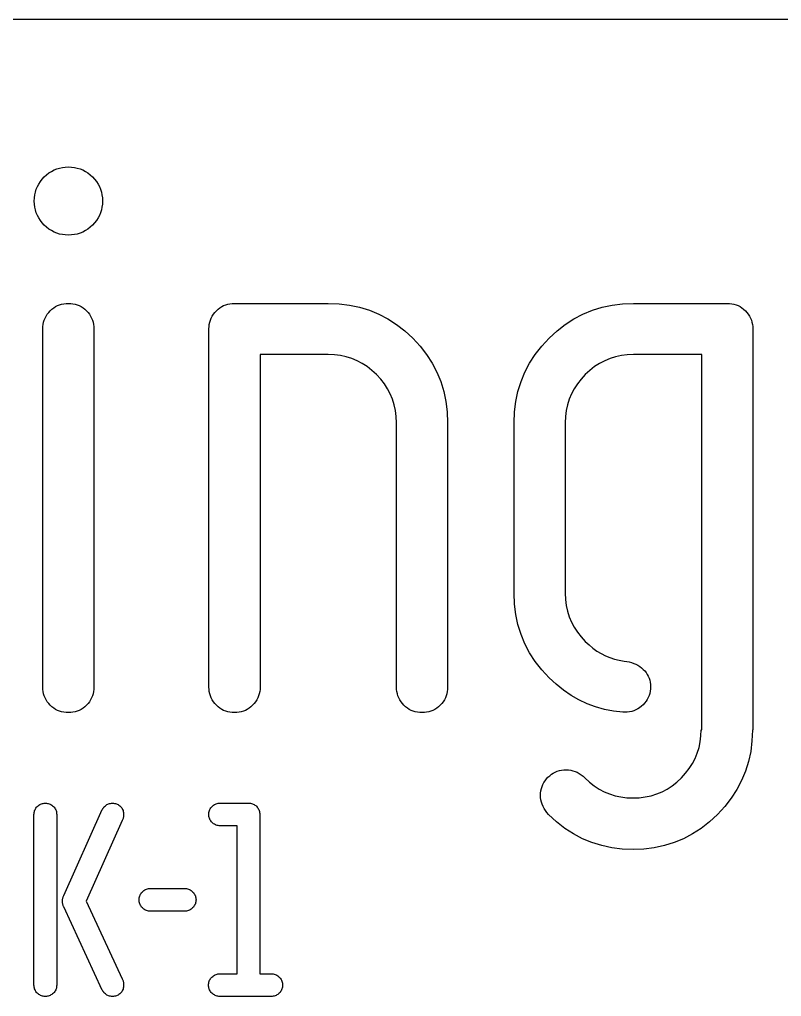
# Model space of a CAD drawing. Header units: metres. Extents: x 0 to 200, y -200 to 0.
# Drawn here: x 47.6 to 100.8, y -68.2 to 0 of the extents above; entities that cross this region are included whole.
import ezdxf

# ---------------------------------------------------------------- set-up
doc = ezdxf.new("R2010")
doc.units = ezdxf.units.M

msp = doc.modelspace()

# ---------------------------------------------------------------- linework, layer by layer
for p, q in [((185, 0), (15, 0)), ((49.322, -10.9856), (49.4809, -10.8388)), ((49.4809, -10.8388), (49.6467, -10.7093)), ((49.6467, -10.7093), (49.8196, -10.597)), ((49.8196, -10.597), (49.9995, -10.502)), ((49.9995, -10.502), (50.1863, -10.4242)), ((50.1863, -10.4242), (50.3801, -10.3638)), ((50.3801, -10.3638), (50.5809, -10.3206)), ((50.5809, -10.3206), (50.7887, -10.2947)), ((50.7887, -10.2947), (51.0035, -10.286)), ((51.0035, -10.286), (51.2182, -10.2947)), ((51.2182, -10.2947), (51.426, -10.3206)), ((51.426, -10.3206), (51.6268, -10.3638)), ((51.6268, -10.3638), (51.8206, -10.4242)), ((51.8206, -10.4242), (52.0075, -10.502)), ((52.0075, -10.502), (52.1873, -10.597)), ((52.1873, -10.597), (52.3602, -10.7093)), ((52.3602, -10.7093), (52.5261, -10.8388)), ((52.5261, -10.8388), (52.685, -10.9856)), ((48.8385, -11.6631), (48.9335, -11.4832)), ((48.9335, -11.4832), (49.0457, -11.3104)), ((49.0457, -11.3104), (49.1752, -11.1445)), ((49.1752, -11.1445), (49.322, -10.9856)), ((52.685, -10.9856), (52.8318, -11.1445)), ((52.8318, -11.1445), (52.9613, -11.3104)), ((52.9613, -11.3104), (53.0736, -11.4832)), ((53.0736, -11.4832), (53.1686, -11.6631)), ((48.6313, -12.4521), (48.6572, -12.2444)), ((48.6572, -12.2444), (48.7004, -12.0436)), ((48.7004, -12.0436), (48.7608, -11.8499)), ((48.7608, -11.8499), (48.8385, -11.6631)), ((53.1686, -11.6631), (53.2464, -11.8499)), ((53.2464, -11.8499), (53.3068, -12.0436)), ((53.3068, -12.0436), (53.35, -12.2444)), ((53.35, -12.2444), (53.3759, -12.4521)), ((48.6227, -12.6668), (48.6313, -12.4521)), ((48.6313, -12.8816), (48.6227, -12.6668)), ((48.6572, -13.0894), (48.6313, -12.8816)), ((53.3759, -12.8816), (53.35, -13.0894)), ((53.3759, -12.4521), (53.3846, -12.6668)), ((53.3846, -12.6668), (53.3759, -12.8816)), ((48.7004, -13.2902), (48.6572, -13.0894)), ((48.7608, -13.4841), (48.7004, -13.2902)), ((48.8385, -13.671), (48.7608, -13.4841)), ((53.2464, -13.4841), (53.1686, -13.671)), ((53.3068, -13.2902), (53.2464, -13.4841)), ((53.35, -13.0894), (53.3068, -13.2902)), ((48.9335, -13.8508), (48.8385, -13.671)), ((49.0457, -14.0238), (48.9335, -13.8508)), ((49.1752, -14.1897), (49.0457, -14.0238)), ((49.322, -14.3486), (49.1752, -14.1897)), ((52.8318, -14.1897), (52.685, -14.3486)), ((52.9613, -14.0238), (52.8318, -14.1897)), ((53.0736, -13.8508), (52.9613, -14.0238)), ((53.1686, -13.671), (53.0736, -13.8508)), ((49.4809, -14.4954), (49.322, -14.3486)), ((49.6467, -14.6249), (49.4809, -14.4954)), ((49.8196, -14.7371), (49.6467, -14.6249)), ((49.9995, -14.8321), (49.8196, -14.7371)), ((50.1863, -14.9098), (49.9995, -14.8321)), ((50.3801, -14.9702), (50.1863, -14.9098)), ((50.5809, -15.0134), (50.3801, -14.9702)), ((51.6268, -14.9702), (51.426, -15.0134)), ((51.8206, -14.9098), (51.6268, -14.9702)), ((52.0075, -14.8321), (51.8206, -14.9098)), ((52.1873, -14.7371), (52.0075, -14.8321)), ((52.3602, -14.6249), (52.1873, -14.7371)), ((52.5261, -14.4954), (52.3602, -14.6249)), ((52.685, -14.3486), (52.5261, -14.4954)), ((50.7887, -15.0393), (50.5809, -15.0134)), ((51.0035, -15.0479), (50.7887, -15.0393)), ((51.2182, -15.0393), (51.0035, -15.0479)), ((51.426, -15.0134), (51.2182, -15.0393)), ((49.5326, -20.5731), (49.6291, -20.4491)), ((49.6291, -20.4491), (49.7384, -20.3306)), ((49.7384, -20.3306), (49.8569, -20.2213)), ((49.8569, -20.2213), (49.9809, -20.1249)), ((49.9809, -20.1249), (50.1104, -20.0413)), ((50.1104, -20.0413), (50.2454, -19.9706)), ((50.2454, -19.9706), (50.3859, -19.9127)), ((50.3859, -19.9127), (50.532, -19.8677)), ((50.532, -19.8677), (50.6835, -19.8356)), ((50.6835, -19.8356), (50.8406, -19.8163)), ((50.8406, -19.8163), (51.0032, -19.8098)), ((51.0032, -19.8098), (51.1658, -19.8163)), ((51.1658, -19.8163), (51.3229, -19.8356)), ((51.3229, -19.8356), (51.4745, -19.8677)), ((51.4745, -19.8677), (51.6206, -19.9127)), ((51.6206, -19.9127), (51.7612, -19.9706)), ((51.7612, -19.9706), (51.8962, -20.0413)), ((51.8962, -20.0413), (52.0258, -20.1249)), ((52.0258, -20.1249), (52.1498, -20.2213)), ((52.1498, -20.2213), (52.2683, -20.3306)), ((52.2683, -20.3306), (52.3776, -20.4491)), ((52.3776, -20.4491), (52.474, -20.5731)), ((61.1316, -20.5731), (61.228, -20.4491)), ((61.228, -20.4491), (61.3373, -20.3306)), ((61.3373, -20.3306), (61.4558, -20.2213)), ((61.4558, -20.2213), (61.5798, -20.1249)), ((61.5798, -20.1249), (61.7093, -20.0413)), ((61.7093, -20.0413), (61.8443, -19.9706)), ((61.8443, -19.9706), (61.9849, -19.9127)), ((61.9849, -19.9127), (62.1309, -19.8677)), ((62.1309, -19.8677), (62.2825, -19.8356)), ((62.2825, -19.8356), (62.4395, -19.8163)), ((62.4395, -19.8163), (62.6021, -19.8098)), ((62.6021, -19.8098), (69.1499, -19.8098)), ((69.1499, -19.8098), (69.9046, -19.84)), ((69.9046, -19.84), (70.6343, -19.9304)), ((70.6343, -19.9304), (71.3391, -20.081)), ((71.3391, -20.081), (72.0188, -20.2919)), ((72.0188, -20.2919), (72.6736, -20.5631)), ((86.9318, -20.5631), (87.5865, -20.2919)), ((87.5865, -20.2919), (88.2663, -20.081)), ((88.2663, -20.081), (88.971, -19.9304)), ((88.971, -19.9304), (89.7008, -19.84)), ((89.7008, -19.84), (90.4555, -19.8098)), ((90.4555, -19.8098), (97.003, -19.8098)), ((97.003, -19.8098), (97.1655, -19.8163)), ((97.1655, -19.8163), (97.3226, -19.8356)), ((97.3226, -19.8356), (97.4742, -19.8677)), ((97.4742, -19.8677), (97.6202, -19.9127)), ((97.6202, -19.9127), (97.7607, -19.9706)), ((97.7607, -19.9706), (97.8958, -20.0413)), ((97.8958, -20.0413), (98.0253, -20.1249)), ((98.0253, -20.1249), (98.1493, -20.2213)), ((98.1493, -20.2213), (98.2678, -20.3306)), ((98.2678, -20.3306), (98.3771, -20.4491)), ((98.3771, -20.4491), (98.4735, -20.5731)), ((49.2433, -21.2758), (49.2754, -21.1242)), ((49.2754, -21.1242), (49.3204, -20.9782)), ((49.3204, -20.9782), (49.3783, -20.8377)), ((49.3783, -20.8377), (49.449, -20.7026)), ((49.449, -20.7026), (49.5326, -20.5731)), ((52.474, -20.5731), (52.5576, -20.7026)), ((52.5576, -20.7026), (52.6283, -20.8377)), ((52.6283, -20.8377), (52.6862, -20.9782)), ((52.6862, -20.9782), (52.7312, -21.1242)), ((52.7312, -21.1242), (52.7634, -21.2758)), ((60.8422, -21.2758), (60.8744, -21.1242)), ((60.8744, -21.1242), (60.9194, -20.9782)), ((60.9194, -20.9782), (60.9772, -20.8377)), ((60.9772, -20.8377), (61.048, -20.7026)), ((61.048, -20.7026), (61.1316, -20.5731)), ((72.6736, -20.5631), (73.3034, -20.8945)), ((73.3034, -20.8945), (73.9082, -21.2862)), ((85.6972, -21.2862), (86.302, -20.8945)), ((86.302, -20.8945), (86.9318, -20.5631)), ((98.4735, -20.5731), (98.5571, -20.7026)), ((98.5571, -20.7026), (98.6278, -20.8377)), ((98.6278, -20.8377), (98.6857, -20.9782)), ((98.6857, -20.9782), (98.7307, -21.1242)), ((98.7307, -21.1242), (98.7628, -21.2758)), ((49.2176, -21.5954), (49.224, -21.4329)), ((49.2176, -46.5956), (49.2176, -21.5954)), ((49.224, -21.4329), (49.2433, -21.2758)), ((52.7634, -21.2758), (52.7826, -21.4329)), ((52.7826, -21.4329), (52.7891, -21.5954)), ((52.7891, -21.5954), (52.7891, -46.5956)), ((60.8165, -21.5954), (60.8229, -21.4329)), ((60.8165, -46.5956), (60.8165, -21.5954)), ((60.8229, -21.4329), (60.8422, -21.2758)), ((73.9082, -21.2862), (74.488, -21.7381)), ((74.488, -21.7381), (75.0428, -22.2503)), ((84.5626, -22.2503), (85.1174, -21.7381)), ((85.1174, -21.7381), (85.6972, -21.2862)), ((98.7628, -21.2758), (98.7821, -21.4329)), ((98.7821, -21.4329), (98.7886, -21.5954)), ((98.7886, -21.5954), (98.7886, -49.5716)), ((75.0428, -22.2503), (75.555, -22.8052)), ((84.0504, -22.8052), (84.5626, -22.2503)), ((75.555, -22.8052), (76.007, -23.385)), ((83.5984, -23.385), (84.0504, -22.8052)), ((69.1499, -23.3813), (64.388, -23.3813)), ((64.388, -23.3813), (64.388, -46.5956)), ((69.5794, -23.3986), (69.1499, -23.3813)), ((69.9949, -23.4504), (69.5794, -23.3986)), ((70.3965, -23.5368), (69.9949, -23.4504)), ((70.7841, -23.6577), (70.3965, -23.5368)), ((71.1578, -23.8131), (70.7841, -23.6577)), ((71.5175, -24.0031), (71.1578, -23.8131)), ((76.007, -23.385), (76.3986, -23.9898)), ((83.2067, -23.9898), (83.5984, -23.385)), ((88.4473, -23.8131), (88.0876, -24.0031)), ((88.821, -23.6577), (88.4473, -23.8131)), ((89.2087, -23.5368), (88.821, -23.6577)), ((89.6103, -23.4504), (89.2087, -23.5368)), ((90.0259, -23.3986), (89.6103, -23.4504)), ((90.4555, -23.3813), (90.0259, -23.3986)), ((95.2174, -23.3813), (90.4555, -23.3813)), ((95.2174, -49.5716), (95.2174, -23.3813)), ((71.8633, -24.2276), (71.5175, -24.0031)), ((72.1951, -24.4866), (71.8633, -24.2276)), ((72.5129, -24.7802), (72.1951, -24.4866)), ((76.3986, -23.9898), (76.7301, -24.6196)), ((82.8753, -24.6196), (83.2067, -23.9898)), ((87.41, -24.4866), (87.0922, -24.7802)), ((87.7418, -24.2276), (87.41, -24.4866)), ((88.0876, -24.0031), (87.7418, -24.2276)), ((72.8065, -25.098), (72.5129, -24.7802)), ((73.0656, -25.4298), (72.8065, -25.098)), ((76.7301, -24.6196), (77.0012, -25.2743)), ((82.6041, -25.2743), (82.8753, -24.6196)), ((86.7986, -25.098), (86.5396, -25.4298)), ((87.0922, -24.7802), (86.7986, -25.098)), ((73.2901, -25.7755), (73.0656, -25.4298)), ((73.48, -26.1352), (73.2901, -25.7755)), ((77.0012, -25.2743), (77.2121, -25.9541)), ((82.3932, -25.9541), (82.6041, -25.2743)), ((86.3152, -25.7755), (86.1252, -26.1352)), ((86.5396, -25.4298), (86.3152, -25.7755)), ((73.6355, -26.5089), (73.48, -26.1352)), ((73.7564, -26.8965), (73.6355, -26.5089)), ((77.2121, -25.9541), (77.3628, -26.6588)), ((82.2426, -26.6588), (82.3932, -25.9541)), ((85.9698, -26.5089), (85.849, -26.8965)), ((86.1252, -26.1352), (85.9698, -26.5089)), ((73.8427, -27.2981), (73.7564, -26.8965)), ((77.3628, -26.6588), (77.4532, -27.3885)), ((82.1522, -27.3885), (82.2426, -26.6588)), ((85.849, -26.8965), (85.7626, -27.2981)), ((73.8945, -27.7137), (73.8427, -27.2981)), ((73.9118, -28.1432), (73.8945, -27.7137)), ((77.4532, -27.3885), (77.4833, -28.1432)), ((82.1221, -28.1432), (82.1522, -27.3885)), ((85.7108, -27.7137), (85.6936, -28.1432)), ((85.7626, -27.2981), (85.7108, -27.7137)), ((73.9118, -46.5956), (73.9118, -28.1432)), ((77.4833, -28.1432), (77.4833, -46.5956)), ((82.1221, -40.0478), (82.1221, -28.1432)), ((85.6936, -28.1432), (85.6936, -40.0478)), ((82.1522, -40.8026), (82.1221, -40.0478)), ((85.6936, -40.0478), (85.7108, -40.4774)), ((82.2426, -41.5323), (82.1522, -40.8026)), ((85.7108, -40.4774), (85.7626, -40.893)), ((85.7626, -40.893), (85.849, -41.2946)), ((82.3932, -42.237), (82.2426, -41.5323)), ((85.849, -41.2946), (85.9698, -41.6823)), ((82.6041, -42.9168), (82.3932, -42.237)), ((85.9698, -41.6823), (86.1252, -42.056)), ((86.1252, -42.056), (86.3152, -42.4157)), ((82.8753, -43.5715), (82.6041, -42.9168)), ((86.3152, -42.4157), (86.5396, -42.7615)), ((86.5396, -42.7615), (86.7986, -43.0933)), ((83.2067, -44.2013), (82.8753, -43.5715)), ((86.7986, -43.0933), (87.0922, -43.4111)), ((87.0922, -43.4111), (87.3549, -43.6573)), ((83.5984, -44.8061), (83.2067, -44.2013)), ((87.3549, -43.6573), (87.6271, -43.88)), ((87.6271, -43.88), (87.909, -44.0791)), ((87.909, -44.0791), (88.2003, -44.2547)), ((88.2003, -44.2547), (88.5013, -44.4068)), ((84.0504, -45.3859), (83.5984, -44.8061)), ((88.5013, -44.4068), (88.8118, -44.5354)), ((88.8118, -44.5354), (89.1318, -44.6405)), ((89.1318, -44.6405), (89.4614, -44.722)), ((89.4614, -44.722), (89.8006, -44.78)), ((89.8006, -44.78), (89.9817, -44.8049)), ((89.9817, -44.8049), (90.1548, -44.8396)), ((90.1548, -44.8396), (90.3198, -44.8843)), ((90.3198, -44.8843), (90.4767, -44.9389)), ((90.4767, -44.9389), (90.6255, -45.0034)), ((90.6255, -45.0034), (90.7662, -45.0778)), ((84.5626, -45.9407), (84.0504, -45.3859)), ((90.7662, -45.0778), (90.8988, -45.1621)), ((90.8988, -45.1621), (91.0233, -45.2564)), ((91.0233, -45.2564), (91.1398, -45.3605)), ((91.1398, -45.3605), (91.246, -45.4724)), ((91.246, -45.4724), (91.3397, -45.5897)), ((91.3397, -45.5897), (91.4209, -45.7126)), ((85.0553, -46.3997), (84.5626, -45.9407)), ((91.4209, -45.7126), (91.4897, -45.841)), ((91.4897, -45.841), (91.5459, -45.9749)), ((91.5459, -45.9749), (91.5896, -46.1143)), ((91.5896, -46.1143), (91.6209, -46.2592)), ((91.6209, -46.2592), (91.6396, -46.4097)), ((49.224, -46.7582), (49.2176, -46.5956)), ((49.2433, -46.9153), (49.224, -46.7582)), ((49.2754, -47.0668), (49.2433, -46.9153)), ((52.7634, -46.9153), (52.7312, -47.0668)), ((52.7826, -46.7582), (52.7634, -46.9153)), ((52.7891, -46.5956), (52.7826, -46.7582)), ((60.8229, -46.7582), (60.8165, -46.5956)), ((60.8422, -46.9153), (60.8229, -46.7582)), ((60.8744, -47.0668), (60.8422, -46.9153)), ((64.3623, -46.9153), (64.3301, -47.0668)), ((64.3816, -46.7582), (64.3623, -46.9153)), ((64.388, -46.5956), (64.3816, -46.7582)), ((73.9182, -46.7582), (73.9118, -46.5956)), ((73.9375, -46.9153), (73.9182, -46.7582)), ((73.9697, -47.0668), (73.9375, -46.9153)), ((77.4576, -46.9153), (77.4254, -47.0668)), ((77.4769, -46.7582), (77.4576, -46.9153)), ((77.4833, -46.5956), (77.4769, -46.7582)), ((85.5678, -46.8108), (85.0553, -46.3997)), ((86.1002, -47.1742), (85.5678, -46.8108)), ((91.588, -47.037), (91.543, -47.1831)), ((91.6201, -46.8854), (91.588, -47.037)), ((91.6394, -46.7283), (91.6201, -46.8854)), ((91.6459, -46.5656), (91.6394, -46.7283)), ((91.6396, -46.4097), (91.6459, -46.5656)), ((49.3204, -47.2129), (49.2754, -47.0668)), ((49.3783, -47.3534), (49.3204, -47.2129)), ((49.449, -47.4884), (49.3783, -47.3534)), ((49.5326, -47.618), (49.449, -47.4884)), ((49.6291, -47.742), (49.5326, -47.618)), ((52.474, -47.618), (52.3776, -47.742)), ((52.5576, -47.4884), (52.474, -47.618)), ((52.6283, -47.3534), (52.5576, -47.4884)), ((52.6862, -47.2129), (52.6283, -47.3534)), ((52.7312, -47.0668), (52.6862, -47.2129)), ((60.9194, -47.2129), (60.8744, -47.0668)), ((60.9772, -47.3534), (60.9194, -47.2129)), ((61.048, -47.4884), (60.9772, -47.3534)), ((61.1316, -47.618), (61.048, -47.4884)), ((61.228, -47.742), (61.1316, -47.618)), ((64.073, -47.618), (63.9765, -47.742)), ((64.1565, -47.4884), (64.073, -47.618)), ((64.2273, -47.3534), (64.1565, -47.4884)), ((64.2851, -47.2129), (64.2273, -47.3534)), ((64.3301, -47.0668), (64.2851, -47.2129)), ((74.0147, -47.2129), (73.9697, -47.0668)), ((74.0726, -47.3534), (74.0147, -47.2129)), ((74.1433, -47.4884), (74.0726, -47.3534)), ((74.2269, -47.618), (74.1433, -47.4884)), ((74.3233, -47.742), (74.2269, -47.618)), ((77.1681, -47.618), (77.0716, -47.742)), ((77.2517, -47.4884), (77.1681, -47.618)), ((77.3225, -47.3534), (77.2517, -47.4884)), ((77.3804, -47.2129), (77.3225, -47.3534)), ((77.4254, -47.0668), (77.3804, -47.2129)), ((86.6525, -47.4898), (86.1002, -47.1742)), ((87.2245, -47.7577), (86.6525, -47.4898)), ((91.2344, -47.7122), (91.1251, -47.8307)), ((91.3308, -47.5882), (91.2344, -47.7122)), ((91.4144, -47.4587), (91.3308, -47.5882)), ((91.4851, -47.3237), (91.4144, -47.4587)), ((91.543, -47.1831), (91.4851, -47.3237)), ((49.7384, -47.8604), (49.6291, -47.742)), ((49.8569, -47.9697), (49.7384, -47.8604)), ((49.9809, -48.0662), (49.8569, -47.9697)), ((50.1104, -48.1498), (49.9809, -48.0662)), ((50.2454, -48.2205), (50.1104, -48.1498)), ((50.3859, -48.2784), (50.2454, -48.2205)), ((50.532, -48.3234), (50.3859, -48.2784)), ((50.6835, -48.3555), (50.532, -48.3234)), ((50.8406, -48.3748), (50.6835, -48.3555)), ((51.0032, -48.3812), (50.8406, -48.3748)), ((51.1658, -48.3748), (51.0032, -48.3812)), ((51.3229, -48.3555), (51.1658, -48.3748)), ((51.4745, -48.3234), (51.3229, -48.3555)), ((51.6206, -48.2784), (51.4745, -48.3234)), ((51.7612, -48.2205), (51.6206, -48.2784)), ((51.8962, -48.1498), (51.7612, -48.2205)), ((52.0258, -48.0662), (51.8962, -48.1498)), ((52.1498, -47.9697), (52.0258, -48.0662)), ((52.2683, -47.8604), (52.1498, -47.9697)), ((52.3776, -47.742), (52.2683, -47.8604)), ((61.3373, -47.8604), (61.228, -47.742)), ((61.4558, -47.9697), (61.3373, -47.8604)), ((61.5798, -48.0662), (61.4558, -47.9697)), ((61.7093, -48.1498), (61.5798, -48.0662)), ((61.8443, -48.2205), (61.7093, -48.1498)), ((61.9849, -48.2784), (61.8443, -48.2205)), ((62.1309, -48.3234), (61.9849, -48.2784)), ((62.2825, -48.3555), (62.1309, -48.3234)), ((62.4395, -48.3748), (62.2825, -48.3555)), ((62.6021, -48.3812), (62.4395, -48.3748)), ((62.7648, -48.3748), (62.6021, -48.3812)), ((62.9219, -48.3555), (62.7648, -48.3748)), ((63.0735, -48.3234), (62.9219, -48.3555)), ((63.2196, -48.2784), (63.0735, -48.3234)), ((63.3601, -48.2205), (63.2196, -48.2784)), ((63.4952, -48.1498), (63.3601, -48.2205)), ((63.6247, -48.0662), (63.4952, -48.1498)), ((63.7487, -47.9697), (63.6247, -48.0662)), ((63.8672, -47.8604), (63.7487, -47.9697)), ((63.9765, -47.742), (63.8672, -47.8604)), ((74.4326, -47.8604), (74.3233, -47.742)), ((74.5511, -47.9697), (74.4326, -47.8604)), ((74.6751, -48.0662), (74.5511, -47.9697)), ((74.8046, -48.1498), (74.6751, -48.0662)), ((74.9396, -48.2205), (74.8046, -48.1498)), ((75.0802, -48.2784), (74.9396, -48.2205)), ((75.2262, -48.3234), (75.0802, -48.2784)), ((75.3778, -48.3555), (75.2262, -48.3234)), ((75.5348, -48.3748), (75.3778, -48.3555)), ((75.6974, -48.3812), (75.5348, -48.3748)), ((75.86, -48.3748), (75.6974, -48.3812)), ((76.017, -48.3555), (75.86, -48.3748)), ((76.1686, -48.3234), (76.017, -48.3555)), ((76.3147, -48.2784), (76.1686, -48.3234)), ((76.4552, -48.2205), (76.3147, -48.2784)), ((76.5902, -48.1498), (76.4552, -48.2205)), ((76.7197, -48.0662), (76.5902, -48.1498)), ((76.8437, -47.9697), (76.7197, -48.0662)), ((76.9622, -47.8604), (76.8437, -47.9697)), ((77.0716, -47.742), (76.9622, -47.8604)), ((87.8164, -47.9778), (87.2245, -47.7577)), ((88.4282, -48.1501), (87.8164, -47.9778)), ((89.0598, -48.2747), (88.4282, -48.1501)), ((89.7112, -48.3515), (89.0598, -48.2747)), ((89.86, -48.3515), (89.7112, -48.3515)), ((90.0226, -48.3451), (89.86, -48.3515)), ((90.1797, -48.3258), (90.0226, -48.3451)), ((90.3313, -48.2937), (90.1797, -48.3258)), ((90.4774, -48.2487), (90.3313, -48.2937)), ((90.618, -48.1908), (90.4774, -48.2487)), ((90.753, -48.1201), (90.618, -48.1908)), ((90.8826, -48.0365), (90.753, -48.1201)), ((91.0066, -47.94), (90.8826, -48.0365)), ((91.1251, -47.8307), (91.0066, -47.94)), ((95.1703, -50.0012), (95.1874, -49.5716)), ((95.1874, -49.5716), (95.2174, -49.5716)), ((98.7589, -49.6013), (98.7287, -50.356)), ((98.7886, -49.5716), (98.7589, -49.5716)), ((98.7589, -49.5716), (98.7589, -49.6013)), ((95.0336, -50.8184), (95.119, -50.4168)), ((95.119, -50.4168), (95.1703, -50.0012)), ((98.7287, -50.356), (98.6384, -51.0858)), ((94.914, -51.206), (95.0336, -50.8184)), ((98.6384, -51.0858), (98.4877, -51.7905)), ((94.5723, -51.9394), (94.7602, -51.5797)), ((94.7602, -51.5797), (94.914, -51.206)), ((98.4877, -51.7905), (98.2768, -52.4703)), ((84.9952, -52.5302), (85.1357, -52.4723)), ((85.1357, -52.4723), (85.2818, -52.4273)), ((85.2818, -52.4273), (85.4333, -52.3952)), ((85.4333, -52.3952), (85.5904, -52.3759)), ((85.5904, -52.3759), (85.753, -52.3694)), ((85.753, -52.3694), (85.9161, -52.3764)), ((85.9161, -52.3764), (86.0748, -52.3974)), ((86.0748, -52.3974), (86.2291, -52.4323)), ((86.2291, -52.4323), (86.379, -52.4811)), ((86.379, -52.4811), (86.5245, -52.544)), ((94.0939, -52.6169), (94.3502, -52.2851)), ((94.3502, -52.2851), (94.5723, -51.9394)), ((98.2768, -52.4703), (98.0056, -53.125)), ((84.1988, -53.2622), (84.2824, -53.1327)), ((84.2824, -53.1327), (84.3789, -53.0087)), ((84.3789, -53.0087), (84.4882, -52.8902)), ((84.4882, -52.8902), (84.6067, -52.7809)), ((84.6067, -52.7809), (84.7307, -52.6845)), ((84.7307, -52.6845), (84.8602, -52.6009)), ((84.8602, -52.6009), (84.9952, -52.5302)), ((86.5245, -52.544), (86.6656, -52.6208)), ((86.6656, -52.6208), (86.8023, -52.7115)), ((86.8023, -52.7115), (86.9346, -52.8163)), ((86.9346, -52.8163), (87.0625, -52.9349)), ((87.0625, -52.9349), (87.3803, -53.2285)), ((93.4884, -53.2282), (93.8035, -52.9346)), ((93.8035, -52.9346), (94.0939, -52.6169)), ((98.0056, -53.125), (97.6742, -53.7548)), ((83.9738, -53.9925), (83.9931, -53.8354)), ((83.9931, -53.8354), (84.0252, -53.6838)), ((84.0252, -53.6838), (84.0702, -53.5378)), ((84.0702, -53.5378), (84.1281, -53.3973)), ((84.1281, -53.3973), (84.1988, -53.2622)), ((87.3803, -53.2285), (87.7121, -53.4875)), ((87.7121, -53.4875), (88.0579, -53.7119)), ((88.0579, -53.7119), (88.4176, -53.9019)), ((92.4528, -53.9018), (92.8131, -53.7118)), ((92.8131, -53.7118), (93.1583, -53.4873)), ((93.1583, -53.4873), (93.4884, -53.2282)), ((97.6742, -53.7548), (97.2825, -54.3596)), ((83.9674, -54.155), (83.9738, -53.9925)), ((83.9743, -54.3127), (83.9674, -54.155)), ((83.9953, -54.4681), (83.9743, -54.3127)), ((84.0302, -54.6213), (83.9953, -54.4681)), ((88.4176, -53.9019), (88.7912, -54.0573)), ((88.7912, -54.0573), (89.1789, -54.1781)), ((89.1789, -54.1781), (89.5804, -54.2645)), ((89.5804, -54.2645), (89.996, -54.3163)), ((89.996, -54.3163), (90.4255, -54.3335)), ((90.4255, -54.3335), (90.8611, -54.3163)), ((90.8611, -54.3163), (91.2816, -54.2645)), ((91.2816, -54.2645), (91.6871, -54.1781)), ((91.6871, -54.1781), (92.0775, -54.0572)), ((92.0775, -54.0572), (92.4528, -53.9018)), ((97.2825, -54.3596), (96.8306, -54.9394)), ((48.6265, -55.2859), (48.6466, -55.2213)), ((48.6466, -55.2213), (48.6725, -55.1591)), ((48.6725, -55.1591), (48.7042, -55.0991)), ((48.7042, -55.0991), (48.7416, -55.0415)), ((48.7416, -55.0415), (48.7847, -54.9862)), ((48.7847, -54.9862), (48.8337, -54.9333)), ((48.8337, -54.9333), (48.8867, -54.8843)), ((48.8867, -54.8843), (48.942, -54.8411)), ((48.942, -54.8411), (48.9996, -54.8037)), ((48.9996, -54.8037), (49.0596, -54.772)), ((49.0596, -54.772), (49.1219, -54.7461)), ((49.1219, -54.7461), (49.1865, -54.726)), ((49.1865, -54.726), (49.2534, -54.7116)), ((49.2534, -54.7116), (49.3227, -54.7029)), ((49.3227, -54.7029), (49.3943, -54.7001)), ((49.3943, -54.7001), (49.4659, -54.7029)), ((49.4659, -54.7029), (49.5351, -54.7116)), ((49.5351, -54.7116), (49.602, -54.726)), ((49.602, -54.726), (49.6666, -54.7461)), ((49.6666, -54.7461), (49.7289, -54.772)), ((49.7289, -54.772), (49.7888, -54.8037)), ((49.7888, -54.8037), (49.8464, -54.8411)), ((49.8464, -54.8411), (49.9017, -54.8843)), ((49.9017, -54.8843), (49.9547, -54.9333)), ((49.9547, -54.9333), (50.0036, -54.9862)), ((50.0036, -54.9862), (50.0468, -55.0415)), ((50.0468, -55.0415), (50.0842, -55.0991)), ((50.0842, -55.0991), (50.1159, -55.1591)), ((50.1159, -55.1591), (50.1418, -55.2213)), ((50.1418, -55.2213), (50.162, -55.2859)), ((50.6839, -61.1485), (53.3724, -55.1365)), ((53.3724, -55.1365), (53.3861, -55.1124)), ((53.3861, -55.1124), (53.4008, -55.0885)), ((53.4008, -55.0885), (53.4165, -55.0649)), ((53.4165, -55.0649), (53.4332, -55.0415)), ((53.4332, -55.0415), (53.4508, -55.0184)), ((53.4508, -55.0184), (53.4694, -54.9955)), ((53.4694, -54.9955), (53.489, -54.9728)), ((53.489, -54.9728), (53.5096, -54.9504)), ((53.5096, -54.9504), (53.5312, -54.9283)), ((53.5312, -54.9283), (53.5831, -54.8804)), ((53.5831, -54.8804), (53.6375, -54.8381)), ((53.6375, -54.8381), (53.6943, -54.8015)), ((53.6943, -54.8015), (53.7535, -54.7705)), ((53.7535, -54.7705), (53.8153, -54.7451)), ((53.8153, -54.7451), (53.8794, -54.7254)), ((53.8794, -54.7254), (53.9461, -54.7113)), ((53.9461, -54.7113), (54.0151, -54.7029)), ((54.0151, -54.7029), (54.0867, -54.7001)), ((54.0867, -54.7001), (54.1581, -54.7029)), ((54.1581, -54.7029), (54.227, -54.7113)), ((54.227, -54.7113), (54.2934, -54.7254)), ((54.2934, -54.7254), (54.3571, -54.7451)), ((54.3571, -54.7451), (54.4183, -54.7705)), ((54.4183, -54.7705), (54.4769, -54.8015)), ((54.4769, -54.8015), (54.5329, -54.8381)), ((54.5329, -54.8381), (54.5864, -54.8804)), ((54.5864, -54.8804), (54.6373, -54.9283)), ((54.6373, -54.9283), (54.6841, -54.9802)), ((54.6841, -54.9802), (54.7254, -55.0346)), ((54.7254, -55.0346), (54.7613, -55.0914)), ((54.7613, -55.0914), (54.7916, -55.1507)), ((54.7916, -55.1507), (54.8164, -55.2124)), ((54.8164, -55.2124), (54.8357, -55.2766)), ((60.83, -55.276), (60.8502, -55.2114)), ((60.8502, -55.2114), (60.8761, -55.1492)), ((60.8761, -55.1492), (60.9078, -55.0892)), ((60.9078, -55.0892), (60.9452, -55.0316)), ((60.9452, -55.0316), (60.9883, -54.9763)), ((60.9883, -54.9763), (61.0373, -54.9234)), ((61.0373, -54.9234), (61.0902, -54.8744)), ((61.0902, -54.8744), (61.1456, -54.8312)), ((61.1456, -54.8312), (61.2032, -54.7938)), ((61.2032, -54.7938), (61.2631, -54.7621)), ((61.2631, -54.7621), (61.3254, -54.7362)), ((61.3254, -54.7362), (61.39, -54.7161)), ((61.39, -54.7161), (61.4569, -54.7017)), ((61.4569, -54.7017), (61.5262, -54.693)), ((61.5262, -54.693), (61.5977, -54.6902)), ((61.5977, -54.6902), (63.582, -54.6902)), ((63.582, -54.6902), (63.6515, -54.693)), ((63.6515, -54.693), (63.7191, -54.7014)), ((63.7191, -54.7014), (63.7847, -54.7155)), ((63.7847, -54.7155), (63.8484, -54.7352)), ((63.8484, -54.7352), (63.9101, -54.7606)), ((63.9101, -54.7606), (63.9699, -54.7916)), ((63.9699, -54.7916), (64.0277, -54.8282)), ((64.0277, -54.8282), (64.0836, -54.8705)), ((64.0836, -54.8705), (64.1375, -54.9184)), ((64.1375, -54.9184), (64.1853, -54.9724)), ((64.1853, -54.9724), (64.2276, -55.0286)), ((64.2276, -55.0286), (64.2642, -55.087)), ((64.2642, -55.087), (64.2952, -55.1476)), ((64.2952, -55.1476), (64.3206, -55.2105)), ((64.3206, -55.2105), (64.3403, -55.2755)), ((84.079, -54.7723), (84.0302, -54.6213)), ((84.1418, -54.9211), (84.079, -54.7723)), ((84.2186, -55.0677), (84.1418, -54.9211)), ((84.3093, -55.2121), (84.2186, -55.0677)), ((84.4139, -55.3543), (84.3093, -55.2121)), ((96.8306, -54.9394), (96.3184, -55.4942)), ((48.6006, -55.4937), (48.6035, -55.4221)), ((48.6006, -67.3985), (48.6006, -55.4937)), ((48.6035, -55.4221), (48.6121, -55.3529)), ((48.6121, -55.3529), (48.6265, -55.2859)), ((50.162, -55.2859), (50.1764, -55.3529)), ((50.1764, -55.3529), (50.185, -55.4221)), ((50.185, -55.4221), (50.1879, -55.4937)), ((50.1879, -55.4937), (50.1879, -67.3985)), ((54.7613, -55.9104), (52.2514, -61.5453)), ((54.7821, -55.8679), (54.7613, -55.9104)), ((54.8005, -55.8242), (54.7821, -55.8679)), ((54.8164, -55.7793), (54.8005, -55.8242)), ((54.8298, -55.7331), (54.8164, -55.7793)), ((54.8409, -55.6857), (54.8298, -55.7331)), ((54.8357, -55.2766), (54.8495, -55.3432)), ((54.8495, -55.6371), (54.8409, -55.6857)), ((54.8495, -55.3432), (54.8577, -55.4123)), ((54.8556, -55.5872), (54.8495, -55.6371)), ((54.8593, -55.5361), (54.8556, -55.5872)), ((54.8577, -55.4123), (54.8605, -55.4838)), ((54.8605, -55.4838), (54.8593, -55.5361)), ((60.8042, -55.4838), (60.807, -55.4122)), ((60.807, -55.5554), (60.8042, -55.4838)), ((60.807, -55.4122), (60.8157, -55.343)), ((60.8157, -55.6247), (60.807, -55.5554)), ((60.8157, -55.343), (60.83, -55.276)), ((60.83, -55.6916), (60.8157, -55.6247)), ((60.8502, -55.7562), (60.83, -55.6916)), ((60.8761, -55.8185), (60.8502, -55.7562)), ((60.9078, -55.8784), (60.8761, -55.8185)), ((60.9452, -55.9361), (60.9078, -55.8784)), ((64.3403, -55.2755), (64.3544, -55.3427)), ((64.3544, -55.3427), (64.3628, -55.4122)), ((64.3628, -55.4122), (64.3657, -55.4838)), ((64.3657, -55.4838), (64.3657, -66.6048)), ((84.5326, -55.4942), (84.4139, -55.3543)), ((85.0874, -56.0064), (84.5326, -55.4942)), ((96.3184, -55.4942), (95.7635, -56.0064)), ((60.9883, -55.9914), (60.9452, -55.9361)), ((61.0373, -56.0443), (60.9883, -55.9914)), ((61.0902, -56.0933), (61.0373, -56.0443)), ((61.1456, -56.1364), (61.0902, -56.0933)), ((61.2032, -56.1738), (61.1456, -56.1364)), ((61.2631, -56.2055), (61.2032, -56.1738)), ((61.3254, -56.2314), (61.2631, -56.2055)), ((61.39, -56.2515), (61.3254, -56.2314)), ((61.4569, -56.2659), (61.39, -56.2515)), ((61.5262, -56.2746), (61.4569, -56.2659)), ((61.5977, -56.2774), (61.5262, -56.2746)), ((62.7784, -56.2774), (61.5977, -56.2774)), ((62.7784, -66.6048), (62.7784, -56.2774)), ((85.6672, -56.4584), (85.0874, -56.0064)), ((86.272, -56.8501), (85.6672, -56.4584)), ((95.1837, -56.4584), (94.5789, -56.8501)), ((95.7635, -56.0064), (95.1837, -56.4584)), ((86.9018, -57.1815), (86.272, -56.8501)), ((87.5565, -57.4527), (86.9018, -57.1815)), ((93.9491, -57.1815), (93.2944, -57.4527)), ((94.5789, -56.8501), (93.9491, -57.1815)), ((88.2363, -57.6636), (87.5565, -57.4527)), ((88.941, -57.8142), (88.2363, -57.6636)), ((89.6708, -57.9046), (88.941, -57.8142)), ((90.4255, -57.9347), (89.6708, -57.9046)), ((91.1802, -57.9046), (90.4255, -57.9347)), ((91.9099, -57.8142), (91.1802, -57.9046)), ((92.6146, -57.6636), (91.9099, -57.8142)), ((93.2944, -57.4527), (92.6146, -57.6636)), ((56.4563, -60.6985), (56.5209, -60.6784)), ((56.5209, -60.6784), (56.5878, -60.664)), ((56.5878, -60.664), (56.6571, -60.6553)), ((56.6571, -60.6553), (56.7287, -60.6524)), ((56.7287, -60.6524), (59.1196, -60.6524)), ((59.1196, -60.6524), (59.1911, -60.6553)), ((59.1911, -60.6553), (59.2604, -60.664)), ((59.2604, -60.664), (59.3273, -60.6784)), ((59.3273, -60.6784), (59.3919, -60.6985)), ((50.5957, -61.4042), (50.6043, -61.3592)), ((50.6043, -61.3592), (50.6153, -61.3151)), ((50.6153, -61.3151), (50.6288, -61.272)), ((50.6288, -61.272), (50.6447, -61.2298)), ((50.6447, -61.2298), (50.6631, -61.1887)), ((50.6631, -61.1887), (50.6839, -61.1485)), ((55.9378, -61.3746), (55.9465, -61.3053)), ((55.9465, -61.3053), (55.9609, -61.2384)), ((55.9609, -61.2384), (55.981, -61.1738)), ((55.981, -61.1738), (56.0069, -61.1115)), ((56.0069, -61.1115), (56.0386, -61.0515)), ((56.0386, -61.0515), (56.076, -60.9939)), ((56.076, -60.9939), (56.1191, -60.9386)), ((56.1191, -60.9386), (56.1681, -60.8856)), ((56.1681, -60.8856), (56.2211, -60.8367)), ((56.2211, -60.8367), (56.2764, -60.7935)), ((56.2764, -60.7935), (56.334, -60.7561)), ((56.334, -60.7561), (56.394, -60.7244)), ((56.394, -60.7244), (56.4563, -60.6985)), ((59.3919, -60.6985), (59.4541, -60.7244)), ((59.4541, -60.7244), (59.5141, -60.7561)), ((59.5141, -60.7561), (59.5717, -60.7935)), ((59.5717, -60.7935), (59.627, -60.8367)), ((59.627, -60.8367), (59.68, -60.8856)), ((59.68, -60.8856), (59.7289, -60.9386)), ((59.7289, -60.9386), (59.7721, -60.9939)), ((59.7721, -60.9939), (59.8095, -61.0515)), ((59.8095, -61.0515), (59.8412, -61.1115)), ((59.8412, -61.1115), (59.8671, -61.1738)), ((59.8671, -61.1738), (59.8873, -61.2384)), ((59.8873, -61.2384), (59.9016, -61.3053)), ((59.9016, -61.3053), (59.9103, -61.3746)), ((50.5847, -61.5453), (50.5859, -61.4973)), ((50.5859, -61.5933), (50.5847, -61.5453)), ((50.5859, -61.4973), (50.5896, -61.4503)), ((50.5896, -61.6404), (50.5859, -61.5933)), ((50.5896, -61.4503), (50.5957, -61.4042)), ((50.5957, -61.6864), (50.5896, -61.6404)), ((50.6043, -61.7315), (50.5957, -61.6864)), ((50.6153, -61.7756), (50.6043, -61.7315)), ((50.6288, -61.8187), (50.6153, -61.7756)), ((50.6447, -61.8608), (50.6288, -61.8187)), ((50.6631, -61.902), (50.6447, -61.8608)), ((50.6839, -61.9421), (50.6631, -61.902)), ((53.3724, -67.7556), (50.6839, -61.9421)), ((52.2514, -61.5453), (54.7613, -66.9719)), ((55.935, -61.4461), (55.9378, -61.3746)), ((55.9378, -61.5177), (55.935, -61.4461)), ((55.9465, -61.587), (55.9378, -61.5177)), ((55.9609, -61.6539), (55.9465, -61.587)), ((55.981, -61.7185), (55.9609, -61.6539)), ((56.0069, -61.7808), (55.981, -61.7185)), ((56.0386, -61.8408), (56.0069, -61.7808)), ((56.076, -61.8984), (56.0386, -61.8408)), ((56.1191, -61.9537), (56.076, -61.8984)), ((56.1681, -62.0066), (56.1191, -61.9537)), ((56.2211, -62.0556), (56.1681, -62.0066)), ((59.68, -62.0066), (59.627, -62.0556)), ((59.7289, -61.9537), (59.68, -62.0066)), ((59.7721, -61.8984), (59.7289, -61.9537)), ((59.8095, -61.8408), (59.7721, -61.8984)), ((59.8412, -61.7808), (59.8095, -61.8408)), ((59.8671, -61.7185), (59.8412, -61.7808)), ((59.8873, -61.6539), (59.8671, -61.7185)), ((59.9016, -61.587), (59.8873, -61.6539)), ((59.9103, -61.5177), (59.9016, -61.587)), ((59.9103, -61.3746), (59.9132, -61.4461)), ((59.9132, -61.4461), (59.9103, -61.5177)), ((56.2764, -62.0987), (56.2211, -62.0556)), ((56.334, -62.1361), (56.2764, -62.0987)), ((56.394, -62.1678), (56.334, -62.1361)), ((56.4563, -62.1937), (56.394, -62.1678)), ((56.5209, -62.2138), (56.4563, -62.1937)), ((56.5878, -62.2282), (56.5209, -62.2138)), ((56.6571, -62.2369), (56.5878, -62.2282)), ((56.7287, -62.2397), (56.6571, -62.2369)), ((59.1196, -62.2397), (56.7287, -62.2397)), ((59.1911, -62.2369), (59.1196, -62.2397)), ((59.2604, -62.2282), (59.1911, -62.2369)), ((59.3273, -62.2138), (59.2604, -62.2282)), ((59.3919, -62.1937), (59.3273, -62.2138)), ((59.4541, -62.1678), (59.3919, -62.1937)), ((59.5141, -62.1361), (59.4541, -62.1678)), ((59.5717, -62.0987), (59.5141, -62.1361)), ((59.627, -62.0556), (59.5717, -62.0987)), ((61.0274, -66.838), (61.0803, -66.7891)), ((61.0803, -66.7891), (61.1356, -66.7459)), ((61.1356, -66.7459), (61.1932, -66.7085)), ((61.1932, -66.7085), (61.2532, -66.6768)), ((61.2532, -66.6768), (61.3155, -66.6509)), ((61.3155, -66.6509), (61.3801, -66.6308)), ((61.3801, -66.6308), (61.447, -66.6164)), ((61.447, -66.6164), (61.5163, -66.6077)), ((61.5163, -66.6077), (61.5879, -66.6048)), ((61.5879, -66.6048), (62.7784, -66.6048)), ((64.3657, -66.6048), (65.1693, -66.6048)), ((65.1693, -66.6048), (65.2408, -66.6077)), ((65.2408, -66.6077), (65.3101, -66.6164)), ((65.3101, -66.6164), (65.377, -66.6308)), ((65.377, -66.6308), (65.4416, -66.6509)), ((65.4416, -66.6509), (65.5038, -66.6768)), ((65.5038, -66.6768), (65.5638, -66.7085)), ((65.5638, -66.7085), (65.6214, -66.7459)), ((65.6214, -66.7459), (65.6767, -66.7891)), ((65.6767, -66.7891), (65.7297, -66.838)), ((48.6035, -67.4701), (48.6006, -67.3985)), ((48.6121, -67.5394), (48.6035, -67.4701)), ((50.185, -67.4701), (50.1764, -67.5394)), ((50.1879, -67.3985), (50.185, -67.4701)), ((54.7613, -66.9719), (54.7821, -67.0165)), ((54.7821, -67.0165), (54.8005, -67.0621)), ((54.8005, -67.0621), (54.8164, -67.1086)), ((54.8164, -67.1086), (54.8298, -67.1561)), ((54.8298, -67.1561), (54.8409, -67.2046)), ((54.8409, -67.2046), (54.8495, -67.2541)), ((54.8495, -67.2541), (54.8556, -67.3046)), ((54.8577, -67.48), (54.8495, -67.5491)), ((54.8556, -67.3046), (54.8593, -67.356)), ((54.8605, -67.4084), (54.8577, -67.48)), ((54.8593, -67.356), (54.8605, -67.4084)), ((60.7943, -67.3985), (60.7971, -67.327)), ((60.7971, -67.4701), (60.7943, -67.3985)), ((60.7971, -67.327), (60.8058, -67.2577)), ((60.8058, -67.5394), (60.7971, -67.4701)), ((60.8058, -67.2577), (60.8202, -67.1908)), ((60.8202, -67.1908), (60.8403, -67.1261)), ((60.8403, -67.1261), (60.8662, -67.0639)), ((60.8662, -67.0639), (60.8979, -67.0039)), ((60.8979, -67.0039), (60.9353, -66.9463)), ((60.9353, -66.9463), (60.9784, -66.891)), ((60.9784, -66.891), (61.0274, -66.838)), ((65.7297, -66.838), (65.7786, -66.891)), ((65.7786, -66.891), (65.8218, -66.9463)), ((65.8218, -66.9463), (65.8592, -67.0039)), ((65.8592, -67.0039), (65.8909, -67.0639)), ((65.8909, -67.0639), (65.9168, -67.1261)), ((65.9168, -67.1261), (65.937, -67.1908)), ((65.937, -67.1908), (65.9513, -67.2577)), ((65.9513, -67.2577), (65.96, -67.327)), ((65.96, -67.4701), (65.9513, -67.5394)), ((65.96, -67.327), (65.9629, -67.3985)), ((65.9629, -67.3985), (65.96, -67.4701)), ((48.6265, -67.6063), (48.6121, -67.5394)), ((48.6466, -67.6709), (48.6265, -67.6063)), ((48.6725, -67.7332), (48.6466, -67.6709)), ((48.7042, -67.7931), (48.6725, -67.7332)), ((48.7416, -67.8508), (48.7042, -67.7931)), ((48.7847, -67.9061), (48.7416, -67.8508)), ((48.8337, -67.959), (48.7847, -67.9061)), ((48.8867, -68.008), (48.8337, -67.959)), ((48.942, -68.0511), (48.8867, -68.008)), ((48.9996, -68.0885), (48.942, -68.0511)), ((49.0596, -68.1202), (48.9996, -68.0885)), ((49.1219, -68.1461), (49.0596, -68.1202)), ((49.1865, -68.1662), (49.1219, -68.1461)), ((49.2534, -68.1806), (49.1865, -68.1662)), ((49.3227, -68.1893), (49.2534, -68.1806)), ((49.3943, -68.1921), (49.3227, -68.1893)), ((49.4659, -68.1893), (49.3943, -68.1921)), ((49.5351, -68.1806), (49.4659, -68.1893)), ((49.602, -68.1662), (49.5351, -68.1806)), ((49.6666, -68.1461), (49.602, -68.1662)), ((49.7289, -68.1202), (49.6666, -68.1461)), ((49.7888, -68.0885), (49.7289, -68.1202)), ((49.8464, -68.0511), (49.7888, -68.0885)), ((49.9017, -68.008), (49.8464, -68.0511)), ((49.9547, -67.959), (49.9017, -68.008)), ((50.0036, -67.9061), (49.9547, -67.959)), ((50.0468, -67.8508), (50.0036, -67.9061)), ((50.0842, -67.7931), (50.0468, -67.8508)), ((50.1159, -67.7332), (50.0842, -67.7931)), ((50.1418, -67.6709), (50.1159, -67.7332)), ((50.162, -67.6063), (50.1418, -67.6709)), ((50.1764, -67.5394), (50.162, -67.6063)), ((53.3861, -67.7798), (53.3724, -67.7556)), ((53.4008, -67.8036), (53.3861, -67.7798)), ((53.4165, -67.8273), (53.4008, -67.8036)), ((53.4332, -67.8507), (53.4165, -67.8273)), ((53.4508, -67.8738), (53.4332, -67.8507)), ((53.4694, -67.8967), (53.4508, -67.8738)), ((53.489, -67.9194), (53.4694, -67.8967)), ((53.5096, -67.9418), (53.489, -67.9194)), ((53.5312, -67.9639), (53.5096, -67.9418)), ((53.5831, -68.0118), (53.5312, -67.9639)), ((53.6375, -68.0541), (53.5831, -68.0118)), ((53.6943, -68.0907), (53.6375, -68.0541)), ((53.7535, -68.1217), (53.6943, -68.0907)), ((53.8153, -68.1471), (53.7535, -68.1217)), ((53.8794, -68.1668), (53.8153, -68.1471)), ((53.9461, -68.1809), (53.8794, -68.1668)), ((54.0151, -68.1893), (53.9461, -68.1809)), ((54.0867, -68.1921), (54.0151, -68.1893)), ((54.1581, -68.1893), (54.0867, -68.1921)), ((54.227, -68.1809), (54.1581, -68.1893)), ((54.2934, -68.1668), (54.227, -68.1809)), ((54.3571, -68.1471), (54.2934, -68.1668)), ((54.4183, -68.1217), (54.3571, -68.1471)), ((54.4769, -68.0908), (54.4183, -68.1217)), ((54.5329, -68.0542), (54.4769, -68.0908)), ((54.5864, -68.0119), (54.5329, -68.0542)), ((54.6373, -67.964), (54.5864, -68.0119)), ((54.6841, -67.9121), (54.6373, -67.964)), ((54.7254, -67.8577), (54.6841, -67.9121)), ((54.7613, -67.8009), (54.7254, -67.8577)), ((54.7916, -67.7416), (54.7613, -67.8009)), ((54.8164, -67.6799), (54.7916, -67.7416)), ((54.8357, -67.6157), (54.8164, -67.6799)), ((54.8495, -67.5491), (54.8357, -67.6157)), ((60.8202, -67.6063), (60.8058, -67.5394)), ((60.8403, -67.6709), (60.8202, -67.6063)), ((60.8662, -67.7332), (60.8403, -67.6709)), ((60.8979, -67.7931), (60.8662, -67.7332)), ((60.9353, -67.8508), (60.8979, -67.7931)), ((60.9784, -67.9061), (60.9353, -67.8508)), ((61.0274, -67.959), (60.9784, -67.9061)), ((61.0803, -68.008), (61.0274, -67.959)), ((61.1356, -68.0511), (61.0803, -68.008)), ((61.1932, -68.0885), (61.1356, -68.0511)), ((61.2532, -68.1202), (61.1932, -68.0885)), ((61.3155, -68.1461), (61.2532, -68.1202)), ((61.3801, -68.1662), (61.3155, -68.1461)), ((61.447, -68.1806), (61.3801, -68.1662)), ((61.5163, -68.1893), (61.447, -68.1806)), ((61.5879, -68.1921), (61.5163, -68.1893)), ((65.1693, -68.1921), (61.5879, -68.1921)), ((65.2408, -68.1893), (65.1693, -68.1921)), ((65.3101, -68.1806), (65.2408, -68.1893)), ((65.377, -68.1662), (65.3101, -68.1806)), ((65.4416, -68.1461), (65.377, -68.1662)), ((65.5038, -68.1202), (65.4416, -68.1461)), ((65.5638, -68.0885), (65.5038, -68.1202)), ((65.6214, -68.0511), (65.5638, -68.0885)), ((65.6767, -68.008), (65.6214, -68.0511)), ((65.7297, -67.959), (65.6767, -68.008)), ((65.7786, -67.9061), (65.7297, -67.959)), ((65.8218, -67.8508), (65.7786, -67.9061)), ((65.8592, -67.7931), (65.8218, -67.8508)), ((65.8909, -67.7332), (65.8592, -67.7931)), ((65.9168, -67.6709), (65.8909, -67.7332)), ((65.937, -67.6063), (65.9168, -67.6709)), ((65.9513, -67.5394), (65.937, -67.6063))]:
    msp.add_line(p, q)

doc.saveas('drawing.dxf')
